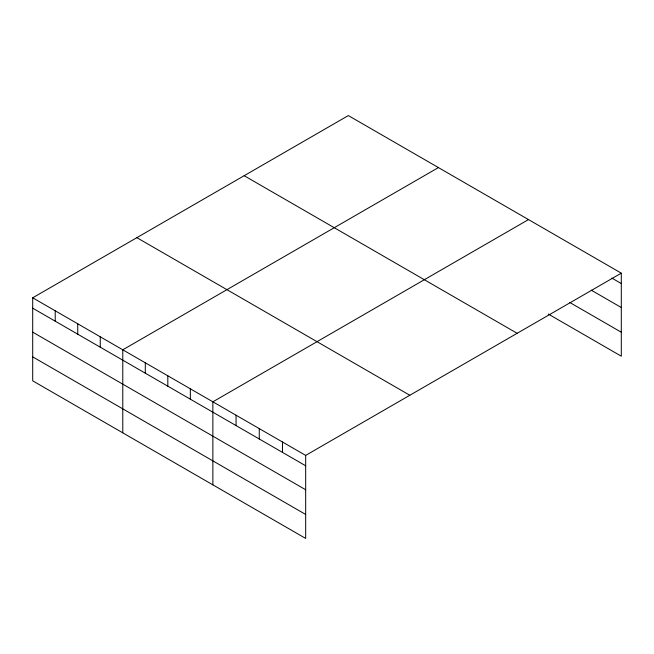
<?xml version="1.0" encoding="UTF-8"?>
<svg xmlns="http://www.w3.org/2000/svg" width="654" height="654" viewBox="0 0 654 654"><rect width="100%" height="100%" fill="white"/><g stroke="black" fill="none" stroke-linecap="round" stroke-linejoin="round"><path stroke-width="0.98" d="M548.256 314.026L621.3 356.201L621.3 273.168L348.329 115.57L32.7 297.799L32.7 380.832L305.671 538.43L305.671 455.397L32.7 297.799M438.409 167.579L122.78 349.808L122.78 432.834M528.489 219.589L212.861 401.818L212.861 484.843M305.671 455.397L621.3 273.168M611.85 278.089L621.3 283.55M591.224 290.155L621.3 307.519M569.74 302.459L621.3 332.224M244.171 175.705L517.142 333.303M136.858 237.664L409.829 395.261M32.7 308.173L305.671 465.771M32.7 332.15L305.671 489.748M32.7 356.855L305.671 514.453M282.471 441.998L282.471 452.38M259.262 428.607L259.262 438.981M236.061 415.208L236.061 425.591M190.339 388.811L190.339 399.185M167.816 375.813L167.816 386.187M145.302 362.807L145.302 373.189M100.258 336.802L100.258 347.184M77.736 323.804L77.736 334.178M55.222 310.797L55.222 321.179"/></g></svg>
